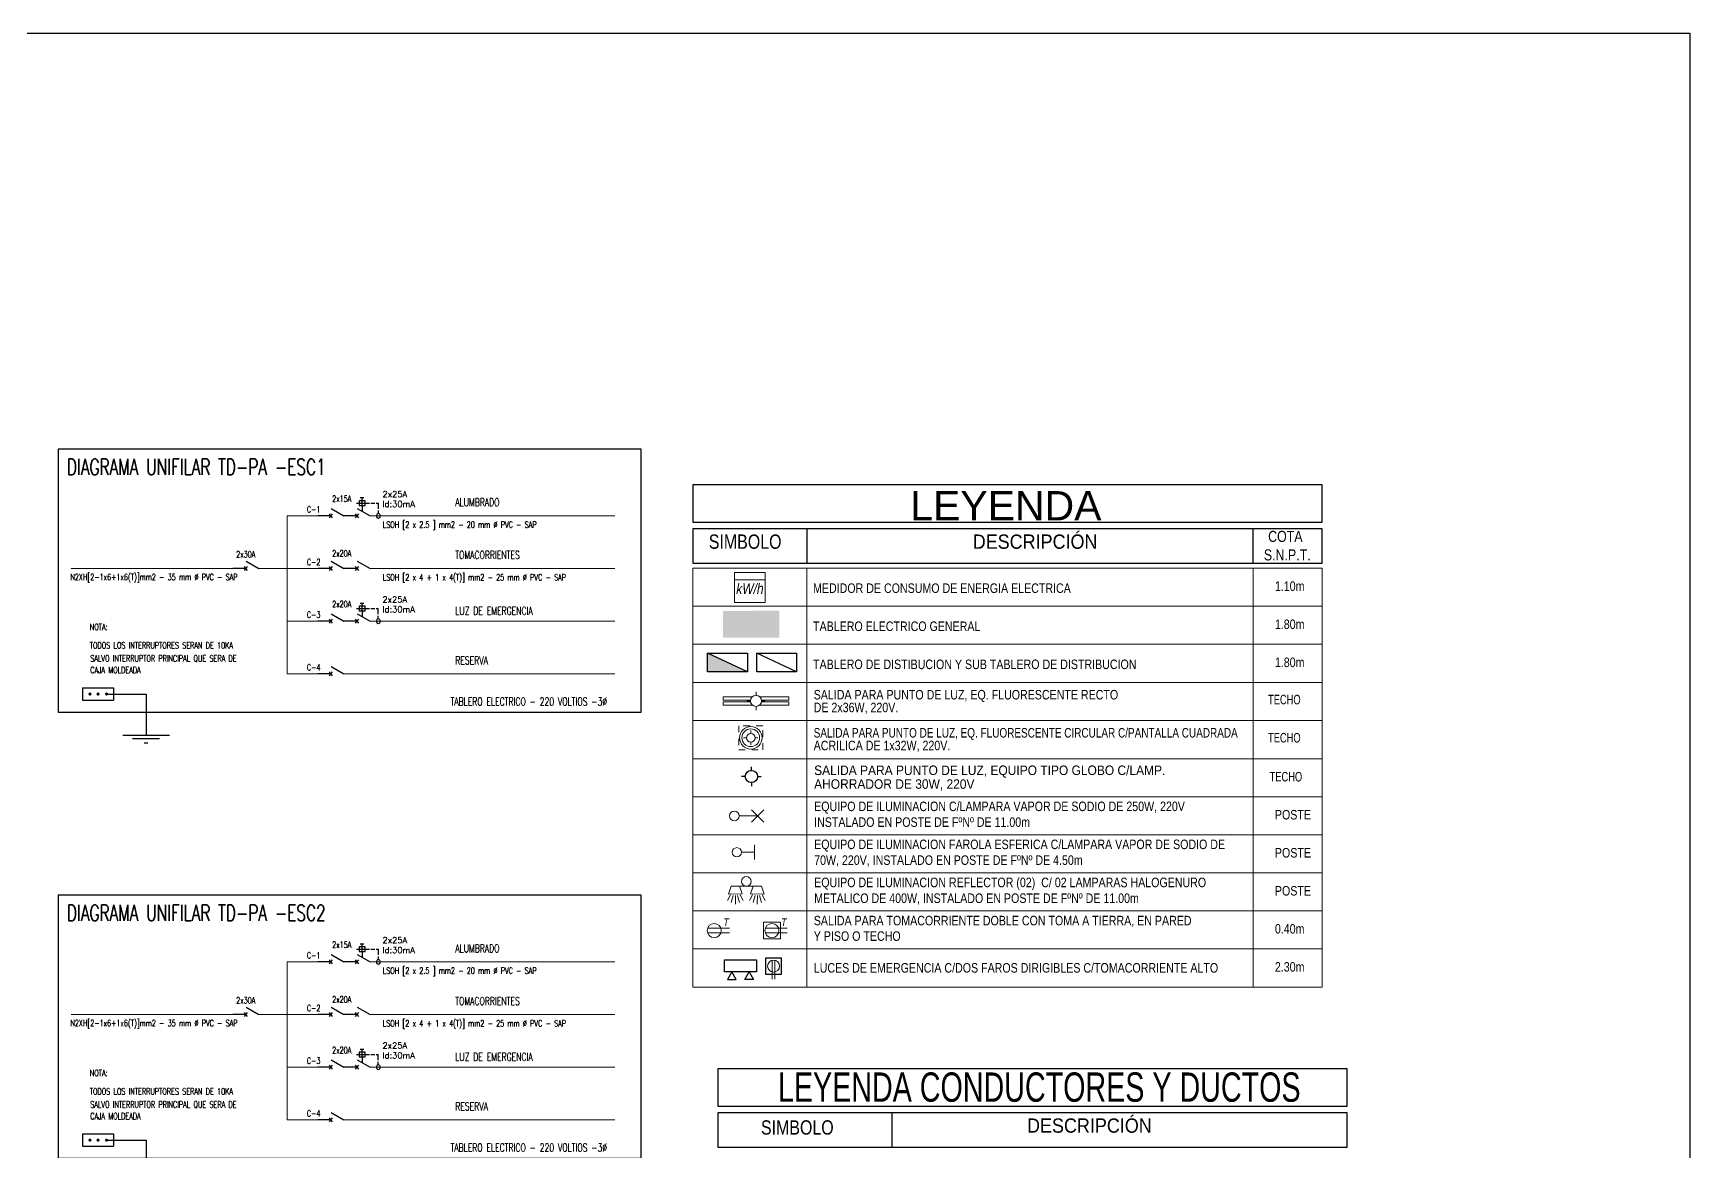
# Model space of a CAD drawing. Header units: millimetres. Extents: x 3354 to 3637, y 1117 to 1358.
# Drawn here: x 3515.35 to 3540.98, y 1135.59 to 1152.9 of the extents above; entities that cross this region are included whole.
import ezdxf

# ---------------------------------------------------------------- set-up
doc = ezdxf.new("R2010")
doc.units = ezdxf.units.MM
for name, pattern in [('CONTINUA', [0]), ('HIDDEN2', [0.1875, 0.125, -0.0625]), ('TRAZOS1', [0.15, 0.1, -0.05])]:
    doc.linetypes.add(name, pattern=pattern)
for name, color, linetype, lineweight in [('06- DIAFRAMA UNIFILARES', 44, 'HIDDEN2', 15), ('ACCESORIO', 4, 'Continuous', 20), ('ACCESORIOS', 4, 'Continuous', 18), ('CAB30mm', 60, 'Continuous', 30), ('columnas', 1, 'Continuous', 5), ('FIERR2', 41, 'Continuous', 20), ('LAMPARAS', 2, 'Continuous', 13), ('LAMPARAS AHORRADORAS', 2, 'Continuous', 20), ('SANIT', 160, 'Continuous', 60), ('TABLERO', 122, 'Continuous', 25)]:
    doc.layers.add(name, color=color, linetype=linetype, lineweight=lineweight)
for name, color, linetype in [('06-LNA FZA', 150, 'Continuous'), ('10LAUXILIAR', 1, 'Continuous'), ('40ALUMBRADO', 5, 'Continuous'), ('B-NOTAS', 7, 'Continuous'), ('EQUIPOS', 4, 'Continuous'), ('G-TEXTOS-NOTAS', 7, 'Continuous'), ('LUMINARIAS', 2, 'Continuous')]:
    doc.layers.add(name, color=color, linetype=linetype)
doc.layers.add('texto', color=7, linetype='Continuous', lineweight=9, true_color=0x000000)
doc.styles.add('50-NOTAS', font='romans.shx', dxfattribs={"height": 0.1})
doc.styles.add('B-NOTAS', font='romans.shx', dxfattribs={"width": 0.8, "height": 2.5})
doc.styles.add('BYE', font='ARIALN.TTF', dxfattribs={"oblique": 10, "height": 2})
doc.styles.add('NPT', font='arial.ttf', dxfattribs={"height": 0.1})
doc.styles.get("Standard").update_dxf_attribs({"font": 'arial.ttf'})

# ---------------------------------------------------------------- blocks, each defined once
blk = doc.blocks.new('TABLERO ELECTRICO')
at = {"layer": 'TABLERO'}
blk.add_hatch(color=256, dxfattribs=at).paths.add_polyline_path([(138.888, 62.418), (138.888, 61.688), (139.228, 62.418)])
blk.add_line((138.888, 61.688), (139.228, 62.418), dxfattribs=at)
blk.add_lwpolyline([(139.228, 62.418), (139.228, 61.688), (138.888, 61.688), (138.888, 62.418)], close=True, dxfattribs=at)
blk = doc.blocks.new('tomacorriente')
at = {"layer": 'ACCESORIOS'}
for p, q in [((192.164, 54.007), (192.389, 54.007)), ((192.164, 53.958), (192.389, 53.958))]:
    blk.add_line(p, q, dxfattribs=at)
blk.add_circle((192.232, 53.983), 0.0729, dxfattribs=at)
at = {"layer": 'ACCESORIOS', "style": 'BYE', "oblique": 10}
blk.add_text('T', height=0.0794, dxfattribs=at).set_placement((192.322, 54.03))
blk = doc.blocks.new('MEDIDOR ELECTRICO')
at = {"layer": 'ACCESORIO', "linetype": 'Continuous', "lineweight": 20, "ltscale": 0.1}
blk.add_line((3557.225, 1214.428), (3557.835, 1214.428), dxfattribs=at)
blk.add_lwpolyline([(3557.225, 1214.58), (3557.835, 1214.58), (3557.835, 1213.977), (3557.225, 1213.977)], close=True, dxfattribs=at)
at = {"layer": 'ACCESORIO', "linetype": 'Continuous', "lineweight": 20, "ltscale": 0.1, "style": 'BYE', "oblique": 10}
blk.add_text('kW/h', height=0.2098, dxfattribs=at).set_placement((3557.244, 1214.148))
blk = doc.blocks.new('fl')
at = {"layer": 'LAMPARAS AHORRADORAS'}
for p, q in [((3552.922, 1728.251), (3552.922, 1728.318)), ((3552.821, 1728.15), (3552.754, 1728.15)), ((3552.922, 1728.049), (3552.922, 1727.982)), ((3553.023, 1728.15), (3553.09, 1728.15))]:
    blk.add_line(p, q, dxfattribs=at)
for points in [[(3552.906, 1728.249), (3552.906, 1728.75), (3552.846, 1728.75), (3552.846, 1728.216)], [(3552.938, 1728.249), (3552.938, 1728.75), (3552.998, 1728.75), (3552.998, 1728.216)], [(3552.846, 1728.084), (3552.846, 1727.55), (3552.906, 1727.55), (3552.906, 1728.05)], [(3552.998, 1728.084), (3552.998, 1727.55), (3552.938, 1727.55), (3552.938, 1728.05)]]:
    blk.add_lwpolyline(points, dxfattribs=at)
blk.add_circle((3552.922, 1728.15), 0.101, dxfattribs=at)
blk = doc.blocks.new('FLUORESCENTE CIRCULAR')
at = {"layer": 'LAMPARAS'}
for p, q in [((-792.671, 1801.4), (-792.719, 1801.4)), ((-792.598, 1801.472), (-792.598, 1801.521)), ((-792.526, 1801.4), (-792.478, 1801.4)), ((-792.598, 1801.328), (-792.598, 1801.28))]:
    blk.add_line(p, q, dxfattribs=at)
at = {"layer": 'LAMPARAS', "linetype": 'TRAZOS1', "ltscale": 0.75}
blk.add_lwpolyline([(-792.798, 1801.6), (-792.798, 1801.2), (-792.398, 1801.2), (-792.398, 1801.6)], close=True, dxfattribs=at)
at = {"layer": 'LAMPARAS'}
for radius in [0.189, 0.149, 0.0723]:
    blk.add_circle((-792.598, 1801.4), radius, dxfattribs=at)
blk = doc.blocks.new('reflect')
at = {"layer": 'LAMPARAS'}
for p, q in [((-0.507, 0.787, 0.008), (-0.813, 0.786, 0.016)), ((-0.501, 0.869, 0.008), (-0.751, 0.931, 0.014)), ((-0.501, 0.706, 0.008), (-0.75, 0.642, 0.014)), ((-0.477, 0.955, 0.007), (-0.677, 1.059, 0.012)), ((-0.476, 0.619, 0.007), (-0.676, 0.514, 0.012)), ((-0.451, 1.032, 0.007), (-0.174, 0.936)), ((-0.449, 0.543, 0.007), (-0.451, 1.032, 0.007)), ((-0.449, 0.543, 0.007), (-0.173, 0.64)), ((-0.174, 0.399), (-0.174, 0.936)), ((-0.173, 0.64), (-0.174, 0.936)), ((-0.507, 0.011, 0.008), (-0.813, 0.012, 0.016)), ((-0.501, 0.093, 0.008), (-0.75, 0.156, 0.014)), ((-0.476, 0.179, 0.007), (-0.676, 0.284, 0.012)), ((-0.449, 0.255, 0.007), (-0.451, -0.233, 0.007)), ((-0.449, 0.255, 0.007), (-0.173, 0.158)), ((-0.174, 0.399), (-0.174, -0.138)), ((-0.173, 0.158), (-0.174, -0.138)), ((-0.501, -0.07, 0.008), (-0.751, -0.132, 0.014)), ((-0.477, -0.157, 0.007), (-0.677, -0.261, 0.012)), ((-0.451, -0.233, 0.007), (-0.174, -0.138))]:
    blk.add_line(p, q, dxfattribs=at)
blk.add_circle((-0.005, 0.399), 0.169, dxfattribs=at)
blk = doc.blocks.new('T')
at = {"color": 4, "linetype": 'Continuous', "lineweight": 20, "ltscale": 0.1}
for p, q in [((-49.222, 238.573), (-49.433, 238.573)), ((-49.222, 238.544), (-49.433, 238.544))]:
    blk.add_line(p, q, dxfattribs=at)
blk.add_circle((-49.289, 238.556), 0.0671, dxfattribs=at)
blk = doc.blocks.new('SC')
at = {"layer": '06-LNA FZA'}
for p, q in [((-0.432, 0.057), (-0.342, -0.059)), ((-0.342, 0.057), (-0.432, -0.059)), ((-0.374, 0.211), (0, -0.001)), ((-0.387, -0.001), (-0.765, -0.001))]:
    blk.add_line(p, q, dxfattribs=at)
blk = doc.blocks.new('DIFERENCIAL')
at = {"color": 1, "linetype": 'Continuous', "ltscale": 0.1}
for p, q in [((-0.642, 0.319), (-0.602, 0.319)), ((-0.58, 0.319), (-0.504, 0.319)), ((-0.509, 0.412), (-0.575, 0.412)), ((-0.542, 0.281), (-0.542, 0.356)), ((-0.48, 0.319), (-0.407, 0.319)), ((-0.385, 0.319), (-0.31, 0.319)), ((-0.287, 0.319), (-0.248, 0.319)), ((-0.248, 0.216), (-0.248, 0.319)), ((-0.248, 0.134), (-0.248, 0.183))]:
    blk.add_line(p, q, dxfattribs=at)
blk.add_lwpolyline([(-0.596, 0.276), (-0.486, 0.276), (-0.486, 0.361), (-0.596, 0.361)], close=True, dxfattribs=at)
for points in [[(-0.542, 0.376), (-0.542, 0.412)], [(-0.542, 0.261), (-0.542, 0.171)]]:
    blk.add_lwpolyline(points, dxfattribs=at)
blk.add_ellipse((-0.248, 0.087), major_axis=(0, -0.0467), ratio=0.654896, dxfattribs=at)
at = {"layer": 'G-TEXTOS-NOTAS', "style": '50-NOTAS'}
for s, p in [('2x25A', (-0.172, 0.427)), ('Id:30mA', (-0.172, 0.247))]:
    blk.add_text(s, height=0.11, dxfattribs=at).set_placement(p)
blk = doc.blocks.new('ID')
at = {"color": 1, "linetype": 'Continuous', "ltscale": 0.1}
for p, q in [((3472.703, 1590.813), (3472.737, 1590.813)), ((3472.756, 1590.813), (3472.82, 1590.813)), ((3472.816, 1590.892), (3472.76, 1590.892)), ((3472.788, 1590.781), (3472.788, 1590.845)), ((3472.841, 1590.813), (3472.903, 1590.813)), ((3472.922, 1590.813), (3472.986, 1590.813)), ((3473.005, 1590.813), (3473.038, 1590.813)), ((3473.038, 1590.725), (3473.038, 1590.813)), ((3473.038, 1590.655), (3473.038, 1590.697))]:
    blk.add_line(p, q, dxfattribs=at)
blk.add_lwpolyline([(3472.742, 1590.777), (3472.835, 1590.777), (3472.835, 1590.849), (3472.742, 1590.849)], close=True, dxfattribs=at)
for points in [[(3472.788, 1590.862), (3472.788, 1590.892)], [(3472.788, 1590.764), (3472.788, 1590.687)]]:
    blk.add_lwpolyline(points, dxfattribs=at)
blk.add_ellipse((3473.038, 1590.616), major_axis=(0, -0.0398), ratio=0.654896, dxfattribs=at)
at = {"layer": 'G-TEXTOS-NOTAS', "style": '50-NOTAS'}
for s, p in [('2x25A', (3473.103, 1590.905)), ('Id:30mA', (3473.103, 1590.752))]:
    blk.add_text(s, height=0.0937, dxfattribs=at).set_placement(p)

msp = doc.modelspace()

# ---------------------------------------------------------------- hatches: boundary and pattern name
at = {"layer": 'TABLERO', "linetype": 'Continuous'}
h = msp.add_hatch(color=256, dxfattribs=at)
h.dxf.hatch_style = 1
h.paths.add_polyline_path([(3526.896, 1143.544), (3526.895, 1143.961), (3526.459, 1143.96), (3526.022, 1143.96), (3526.023, 1143.544)])

# ---------------------------------------------------------------- linework, layer by layer
at = {"ltscale": 2}
msp.add_lwpolyline([(3495.247, 1152.897), (3540.979, 1152.897), (3540.979, 1116.841), (3495.247, 1116.841)], close=True, dxfattribs=at)
at = {"color": 2, "lineweight": 25}
for points in [[(3526.539, 1138.375), (3526.047, 1138.375), (3526.047, 1138.563), (3526.539, 1138.563)], [(3526.159, 1138.375), (3526.092, 1138.257), (3526.227, 1138.257)], [(3526.427, 1138.375), (3526.494, 1138.257), (3526.359, 1138.257)]]:
    msp.add_lwpolyline(points, close=True, dxfattribs=at)
msp.add_lwpolyline([(3526.93, 1138.588), (3526.681, 1138.588), (3526.681, 1138.338), (3526.93, 1138.338)], close=True)
at = {"layer": '06- DIAFRAMA UNIFILARES', "color": 150, "linetype": 'CONTINUA'}
for p, q in [((3519.281, 1145.431), (3519.281, 1142.986)), ((3519.755, 1145.431), (3519.281, 1145.431)), ((3520.563, 1145.432), (3524.351, 1145.432)), ((3518.443, 1144.616), (3515.942, 1144.616)), ((3519.281, 1144.616), (3518.844, 1144.616)), ((3519.755, 1144.616), (3519.281, 1144.616)), ((3520.563, 1144.617), (3524.351, 1144.617)), ((3519.755, 1143.801), (3519.281, 1143.801)), ((3520.563, 1143.802), (3524.351, 1143.802)), ((3519.755, 1142.986), (3519.281, 1142.986)), ((3520.158, 1142.987), (3524.351, 1142.987)), ((3519.281, 1138.531), (3519.281, 1136.086)), ((3519.755, 1138.531), (3519.281, 1138.531)), ((3520.563, 1138.532), (3524.351, 1138.532)), ((3518.443, 1137.716), (3515.942, 1137.716)), ((3519.281, 1137.716), (3518.844, 1137.716)), ((3519.755, 1137.716), (3519.281, 1137.716)), ((3520.563, 1137.717), (3524.351, 1137.717)), ((3519.755, 1136.901), (3519.281, 1136.901)), ((3520.563, 1136.902), (3524.351, 1136.902)), ((3519.755, 1136.086), (3519.281, 1136.086)), ((3520.158, 1136.087), (3524.351, 1136.087))]:
    msp.add_line(p, q, dxfattribs=at)
at = {"layer": '10LAUXILIAR', "color": 3, "linetype": 'Continuous'}
for p, q in [((3516.116, 1142.769, -1.41), (3516.596, 1142.769, -1.41)), ((3516.116, 1142.769, -1.41), (3516.116, 1142.577, -1.41)), ((3516.596, 1142.769, -1.41), (3516.596, 1142.577, -1.41)), ((3516.116, 1142.577, -1.41), (3516.596, 1142.577, -1.41)), ((3516.5, 1142.673, -1.41), (3517.099, 1142.673, -1.41)), ((3517.099, 1142.673, -1.41), (3517.099, 1142.038, -1.41)), ((3516.739, 1142.038, -1.41), (3517.459, 1142.038, -1.41)), ((3516.89, 1141.983, -1.41), (3517.307, 1141.983, -1.41)), ((3517.072, 1141.918, -1.41), (3517.126, 1141.918, -1.41)), ((3516.116, 1135.869, -1.41), (3516.596, 1135.869, -1.41)), ((3516.116, 1135.869, -1.41), (3516.116, 1135.677, -1.41)), ((3516.596, 1135.869, -1.41), (3516.596, 1135.677, -1.41)), ((3516.116, 1135.677, -1.41), (3516.596, 1135.677, -1.41)), ((3516.5, 1135.773, -1.41), (3517.099, 1135.773, -1.41)), ((3517.099, 1135.773, -1.41), (3517.099, 1135.138, -1.41))]:
    msp.add_line(p, q, dxfattribs=at)
at = {"layer": '10LAUXILIAR', "color": 3, "linetype": 'Continuous', "const_width": 0.024}
for points in [[(3516.219, 1142.673, 1), (3516.243, 1142.673, 1)], [(3516.344, 1142.673, 1), (3516.368, 1142.673, 1)], [(3516.476, 1142.673, 1), (3516.5, 1142.673, 1)], [(3516.219, 1135.773, 1), (3516.243, 1135.773, 1)], [(3516.344, 1135.773, 1), (3516.368, 1135.773, 1)], [(3516.476, 1135.773, 1), (3516.5, 1135.773, 1)]]:
    msp.add_lwpolyline(points, format="xyb", close=True, dxfattribs=at)
at = {"layer": '40ALUMBRADO'}
for points in [[(3524.757, 1146.461), (3515.739, 1146.461), (3515.739, 1142.393), (3524.757, 1142.393)], [(3524.757, 1139.561), (3515.739, 1139.561), (3515.739, 1135.493), (3524.757, 1135.493)]]:
    msp.add_lwpolyline(points, close=True, dxfattribs=at)
for points in [[(3518.443, 1144.616), (3518.44, 1144.616), (3518.44, 1144.616), (3518.443, 1144.616)], [(3518.844, 1144.616), (3518.844, 1144.616), (3518.844, 1144.616), (3518.844, 1144.616)], [(3518.443, 1137.716), (3518.44, 1137.716), (3518.44, 1137.716), (3518.443, 1137.716)], [(3518.844, 1137.716), (3518.844, 1137.716), (3518.844, 1137.716), (3518.844, 1137.716)]]:
    msp.add_lwpolyline(points, dxfattribs=at)
at = {"layer": 'ACCESORIOS'}
msp.add_lwpolyline([(3526.91, 1139.143), (3526.652, 1139.143), (3526.652, 1138.886), (3526.91, 1138.886)], close=True, dxfattribs=at)
at = {"layer": 'CAB30mm'}
for p, q in [((3527.322, 1145.23), (3527.322, 1144.696)), ((3534.222, 1144.696), (3534.222, 1145.23)), ((3528.634, 1136.197), (3528.634, 1135.662))]:
    msp.add_line(p, q, dxfattribs=at)
for points in [[(3525.555, 1145.333), (3535.292, 1145.333), (3535.292, 1145.911), (3525.555, 1145.911)], [(3525.555, 1144.696), (3535.292, 1144.696), (3535.292, 1145.23), (3525.555, 1145.23)], [(3525.941, 1136.299), (3535.678, 1136.299), (3535.678, 1136.877), (3525.941, 1136.877)], [(3525.941, 1135.662), (3535.678, 1135.662), (3535.678, 1136.197), (3525.941, 1136.197)]]:
    msp.add_lwpolyline(points, close=True, dxfattribs=at)
at = {"layer": 'FIERR2'}
for p, q in [((3525.554, 1144.62), (3525.554, 1138.141)), ((3525.554, 1144.62), (3535.292, 1144.62)), ((3527.322, 1144.62), (3527.322, 1138.141)), ((3534.222, 1144.62), (3534.222, 1138.141)), ((3535.292, 1144.62), (3535.292, 1138.141)), ((3525.554, 1144.031), (3535.292, 1144.031)), ((3525.554, 1143.442), (3535.292, 1143.442)), ((3525.554, 1142.853), (3535.292, 1142.853)), ((3525.554, 1142.263), (3535.292, 1142.263)), ((3525.554, 1141.673), (3535.292, 1141.673)), ((3525.554, 1141.085), (3535.292, 1141.085)), ((3525.554, 1141.085), (3535.292, 1141.085)), ((3525.554, 1140.497), (3535.292, 1140.497)), ((3525.554, 1139.908), (3535.292, 1139.908)), ((3525.554, 1139.32), (3535.292, 1139.32)), ((3525.554, 1138.732), (3535.292, 1138.732)), ((3525.554, 1138.141), (3535.292, 1138.141))]:
    msp.add_line(p, q, dxfattribs=at)
at = {"layer": 'LAMPARAS'}
for p, q in [((3526.272, 1140.788), (3526.558, 1140.788)), ((3526.655, 1140.884), (3526.462, 1140.692)), ((3526.462, 1140.884), (3526.655, 1140.692)), ((3526.308, 1140.226), (3526.509, 1140.226)), ((3526.509, 1140.113), (3526.509, 1140.339))]:
    msp.add_line(p, q, dxfattribs=at)
for centre, radius in [((3526.197, 1140.788), 0.0752), ((3526.237, 1140.226), 0.0707)]:
    msp.add_circle(centre, radius, dxfattribs=at)
at = {"layer": 'LUMINARIAS'}
for p, q in [((3526.462, 1141.493), (3526.462, 1141.549)), ((3526.367, 1141.398), (3526.311, 1141.398)), ((3526.462, 1141.303), (3526.462, 1141.247)), ((3526.556, 1141.398), (3526.612, 1141.398))]:
    msp.add_line(p, q, dxfattribs=at)
msp.add_circle((3526.462, 1141.398), 0.0947, dxfattribs=at)
at = {"layer": 'TABLERO'}
msp.add_line((3527.161, 1143.017), (3526.544, 1143.304), dxfattribs=at)
msp.add_lwpolyline([(3526.544, 1143.304), (3527.161, 1143.304), (3527.161, 1143.017), (3526.544, 1143.017)], close=True, dxfattribs=at)

# ---------------------------------------------------------------- block references
at = {"color": 4, "lineweight": 25, "xscale": 1.386000000000458, "yscale": 1.386000000000458, "zscale": 1.386000000000458, "rotation": 90}
msp.add_blockref('T', (3857.445, 1206.779), dxfattribs=at)
at = {"layer": '06- DIAFRAMA UNIFILARES', "color": 1, "linetype": 'CONTINUA', "xscale": 0.5280000000003002, "yscale": 0.5280000000003002, "zscale": 0.5280000000003002}
for p in [(3520.159, 1145.431), (3520.563, 1145.432), (3518.844, 1144.616), (3520.159, 1144.616), (3520.563, 1144.617), (3520.159, 1143.801), (3520.563, 1143.802), (3520.159, 1142.986), (3520.159, 1138.531), (3520.563, 1138.532), (3518.844, 1137.716), (3520.159, 1137.716), (3520.563, 1137.717), (3520.159, 1136.902), (3520.563, 1136.902), (3520.159, 1136.087)]:
    msp.add_blockref('SC', p, dxfattribs=at)
at = {"layer": '40ALUMBRADO'}
for p in [(47.653, -446.816), (47.653, -446.816), (47.653, -453.716), (47.653, -453.716)]:
    msp.add_blockref('ID', p, dxfattribs=at)
at = {"layer": 'ACCESORIOS'}
for name, p, xscale, yscale, zscale in [('MEDIDOR ELECTRICO', (787.14, 209.328), 0.7700000000000001, 0.7700000000000001, 0.7700000000000001), ('tomacorriente', (3239.323, 1058.541), 1.49072, 1.49072, 1.49072), ('tomacorriente', (3240.216, 1058.541), 1.49072, 1.49072, 1.49072)]:
    msp.add_blockref(name, p, dxfattribs=dict(at, xscale=xscale, yscale=yscale, zscale=zscale))
at = {"layer": 'EQUIPOS', "color": 3, "xscale": 0.8522151218380829, "yscale": 0.8522151218380829, "zscale": 0.8522151218380829}
for p in [(3520.903, 1145.355), (3520.903, 1138.455)]:
    msp.add_blockref('DIFERENCIAL', p, dxfattribs=at)
at = {"layer": 'LAMPARAS'}
for name, p, xscale, yscale, zscale, rotation in [('fl', (4990.277, -1866.758), 0.847, 0.847, 0.847, 90), ('reflect', (3526.559, 1139.777), 0.4385390625000001, 0.4385390625000001, 0.4385390625000001, 89.99999999999999)]:
    msp.add_blockref(name, p, dxfattribs=dict(at, xscale=xscale, yscale=yscale, zscale=zscale, rotation=rotation))
at = {"layer": 'LAMPARAS', "xscale": 0.9239999999999998, "yscale": 0.9239999999999998, "zscale": 0.9239999999999998}
msp.add_blockref('FLUORESCENTE CIRCULAR', (4258.813, -522.497), dxfattribs=at)
at = {"layer": 'TABLERO', "xscale": 0.8456448000000001, "yscale": 0.8456448000000001, "zscale": 0.8456448000000001, "rotation": 90}
msp.add_blockref('TABLERO ELECTRICO', (3578.568, 1025.567), dxfattribs=at)

# ---------------------------------------------------------------- texts
at = {"layer": 'B-NOTAS', "style": 'B-NOTAS', "width": 0.7}
for s, height, p in [('DIAGRAMA UNIFILAR TD-PA -ESC1', 0.2475, (3515.875, 1146.062)), ('2x15A', 0.099, (3519.977, 1145.645)), ('ALUMBRADO ', 0.1237, (3521.882, 1145.577)), ('LSOH [2 x 2.5 ] mm2 - 20 mm %%C PVC - SAP', 0.099, (3520.761, 1145.244)), ('2x30A', 0.099, (3518.492, 1144.785)), ('2x20A', 0.099, (3519.977, 1144.799)), ('TOMACORRIENTES', 0.12375, (3521.882, 1144.762)), ('N2XH[2-1x6+1x6(T)]mm2 - 35 mm %%C PVC - SAP', 0.099, (3515.928, 1144.433, 1.41)), ('LSOH [2 x 4 + 1 x 4(T)] mm2 - 25 mm %%C PVC - SAP', 0.099, (3520.761, 1144.429)), ('2x20A', 0.099, (3519.977, 1144.015)), ('2x20A', 0.099, (3519.977, 1144.015)), ('LUZ DE EMERGENCIA', 0.12375, (3521.882, 1143.898)), ('NOTA:', 0.099, (3516.228, 1143.661)), ('TODOS LOS INTERRUPTORES SERAN DE 10KA', 0.099, (3516.228, 1143.376)), ('SALVO INTERRUPTOR PRINCIPAL QUE SERA DE ', 0.099, (3516.236, 1143.174)), ('RESERVA', 0.1237, (3521.882, 1143.132)), ('CAJA MOLDEADA', 0.099, (3516.236, 1142.994)), ('TABLERO ELECTRICO - 220 VOLTIOS -3Ø', 0.12375, (3521.807, 1142.495, -1.41)), ('DIAGRAMA UNIFILAR TD-PA -ESC2', 0.2475, (3515.875, 1139.163)), ('2x15A', 0.099, (3519.977, 1138.745)), ('ALUMBRADO ', 0.1237, (3521.882, 1138.677)), ('LSOH [2 x 2.5 ] mm2 - 20 mm %%C PVC - SAP', 0.099, (3520.761, 1138.344)), ('2x30A', 0.099, (3518.492, 1137.885)), ('2x20A', 0.099, (3519.977, 1137.899)), ('TOMACORRIENTES', 0.12375, (3521.882, 1137.862)), ('N2XH[2-1x6+1x6(T)]mm2 - 35 mm %%C PVC - SAP', 0.099, (3515.928, 1137.533, 1.41)), ('LSOH [2 x 4 + 1 x 4(T)] mm2 - 25 mm %%C PVC - SAP', 0.099, (3520.761, 1137.529)), ('2x20A', 0.099, (3519.977, 1137.115)), ('2x20A', 0.099, (3519.977, 1137.115)), ('LUZ DE EMERGENCIA', 0.12375, (3521.882, 1136.998)), ('NOTA:', 0.099, (3516.228, 1136.761)), ('TODOS LOS INTERRUPTORES SERAN DE 10KA', 0.099, (3516.228, 1136.476)), ('SALVO INTERRUPTOR PRINCIPAL QUE SERA DE ', 0.099, (3516.236, 1136.274)), ('RESERVA', 0.1237, (3521.882, 1136.233)), ('CAJA MOLDEADA', 0.099, (3516.236, 1136.094)), ('TABLERO ELECTRICO - 220 VOLTIOS -3Ø', 0.12375, (3521.807, 1135.595, -1.41))]:
    msp.add_text(s, height=height, dxfattribs=at).set_placement(p)
at = {"layer": 'B-NOTAS', "ltscale": 0.25, "style": 'B-NOTAS', "width": 0.7}
for s, p in [('C-1', (3519.586, 1145.48)), ('C-2', (3519.586, 1144.665)), ('C-3', (3519.586, 1143.85)), ('C-4', (3519.586, 1143.036)), ('C-1', (3519.586, 1138.581)), ('C-2', (3519.586, 1137.766)), ('C-3', (3519.586, 1136.951)), ('C-4', (3519.586, 1136.136))]:
    msp.add_text(s, height=0.099, dxfattribs=at).set_placement(p)
at = {"layer": 'columnas', "lineweight": 60, "style": 'NPT'}
msp.add_text('LEYENDA', height=0.4537, dxfattribs=at).set_placement((3528.919, 1145.359))
at = {"layer": 'columnas', "lineweight": 60, "style": 'NPT', "width": 0.7}
msp.add_text('LEYENDA CONDUCTORES Y DUCTOS', height=0.45366, dxfattribs=at).set_placement((3526.873, 1136.366))
at = {"layer": 'SANIT', "attachment_point": 1}
for s, insert, char_height, width in [('{\\W0.8;SIMBOLO}', (3525.803, 1145.141), 0.22094, 1.40233), ('{\\W0.9;DESCRIPCIÓN}', (3529.886, 1145.141), 0.22094, 2.78074), (' {\\W0.8;COTA\\PS.N.P.T.}', (3534.389, 1145.197), 0.17145, 2.15786), ('{\\W0.8;SIMBOLO}', (3526.61, 1136.079), 0.22094, 1.40233), ('{\\W0.9;DESCRIPCIÓN}', (3530.726, 1136.108), 0.22094, 2.78074)]:
    msp.add_mtext(s, dxfattribs=dict(at, insert=insert, char_height=char_height, width=width))
at = {"layer": 'texto', "lineweight": 60}
for s, width, p in [('MEDIDOR DE CONSUMO DE ENERGIA ELECTRICA', 0.8, (3527.416, 1144.237)), ('TABLERO ELECTRICO GENERAL', 0.8, (3527.416, 1143.648)), ('TABLERO DE DISTIBUCION Y SUB TABLERO DE DISTRIBUCION', 0.8, (3527.416, 1143.059)), ('SALIDA PARA PUNTO DE LUZ, EQ. FLUORESCENTE RECTO', 0.8, (3527.426, 1142.589)), ('DE 2x36W, 220V.', 0.8, (3527.426, 1142.392)), ('ACRILICA DE 1x32W, 220V.', 0.8, (3527.426, 1141.803)), ('SALIDA PARA PUNTO DE LUZ, EQ. FLUORESCENTE CIRCULAR C/PANTALLA CUADRADA ', 0.75, (3527.426, 1142)), ('SALIDA PARA PUNTO DE LUZ, EQUIPO TIPO GLOBO C/LAMP. ', 0.9, (3527.433, 1141.42)), ('AHORRADOR DE 30W, 220V', 0.9, (3527.433, 1141.207)), ('EQUIPO DE ILUMINACION C/LAMPARA VAPOR DE SODIO DE 250W, 220V', 0.8, (3527.433, 1140.862)), ('INSTALADO EN POSTE DE FºNº DE 11.00m', 0.8, (3527.433, 1140.618)), ('EQUIPO DE ILUMINACION FAROLA ESFERICA C/LAMPARA VAPOR DE SODIO DE ', 0.8, (3527.433, 1140.274)), ('70W, 220V, INSTALADO EN POSTE DE FºNº DE 4.50m', 0.8, (3527.433, 1140.03)), ('EQUIPO DE ILUMINACION REFLECTOR (02)  C/ 02 LAMPARAS HALOGENURO', 0.8, (3527.433, 1139.685)), ('METALICO DE 400W, INSTALADO EN POSTE DE FºNº DE 11.00m', 0.8, (3527.433, 1139.441)), ('SALIDA PARA TOMACORRIENTE DOBLE CON TOMA A TIERRA, EN PARED ', 0.8, (3527.427, 1139.095)), ('Y PISO O TECHO', 0.8, (3527.427, 1138.855)), ('LUCES DE EMERGENCIA C/DOS FAROS DIRIGIBLES C/TOMACORRIENTE ALTO', 0.8, (3527.427, 1138.364))]:
    msp.add_text(s, height=0.14729, dxfattribs=dict(at, width=width)).set_placement(p)
at = {"layer": 'texto', "lineweight": 60, "char_height": 0.14729, "width": 0.78169, "attachment_point": 1}
for s, insert in [('{\\W0.8;1.10m}', (3534.56, 1144.416)), ('{\\W0.8;1.80m}', (3534.56, 1143.826)), ('{\\W0.8;1.80m}', (3534.56, 1143.237)), ('{\\fArial|b0|i0|c0|p34;\\W0.7;TECHO}', (3534.454, 1142.661)), ('{\\fArial|b0|i0|c0|p34;\\W0.7;TECHO}', (3534.454, 1142.071)), ('{\\W0.7;TECHO}', (3534.478, 1141.468)), ('{\\W0.8;POSTE}', (3534.56, 1140.88)), ('{\\W0.8;POSTE}', (3534.56, 1140.291)), ('{\\W0.8;POSTE}', (3534.56, 1139.703))]:
    msp.add_mtext(s, dxfattribs=dict(at, insert=insert))
at = {"layer": 'texto', "lineweight": 30, "char_height": 0.14729, "width": 0.78169, "attachment_point": 1}
for s, insert in [('{\\W0.8;0.40m}', (3534.56, 1139.115)), ('{\\W0.8;2.30m}', (3534.56, 1138.526))]:
    msp.add_mtext(s, dxfattribs=dict(at, insert=insert))

doc.saveas('drawing.dxf')
